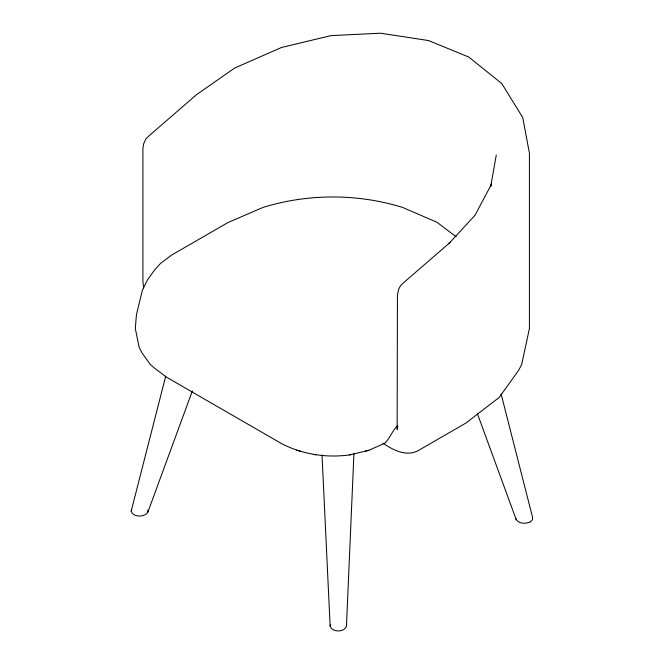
<?xml version="1.0" encoding="UTF-8"?>
<svg xmlns="http://www.w3.org/2000/svg" width="664" height="664" viewBox="0 0 664 664"><rect width="100%" height="100%" fill="white"/><g stroke="black" fill="none" stroke-linecap="round" stroke-linejoin="round"><path stroke-width="1" d="M322.032 455.089L330.132 626.061C332.124 632.526 344.691 632.634 346.467 625.911L353.929 453.678M330.132 626.061L330.357 624.799M496.274 155.094L490.679 186.559L491.592 184.011L475.034 215.236L448.789 243.705L450.175 242.393L403.687 282.632L400.517 285.719L398.558 289.462L397.429 295.14L397.147 429.525L397.753 426.554M192.361 390.955L147.715 512.533C144.013 517.364 133.223 517.497 131.19 511.156L165.709 376.156M131.19 511.156L131.505 509.944M147.715 512.533L147.781 510.06M397.728 425.441C392.441 430.513 390.092 437.825 385.012 443.054L384.132 443.212M477.482 413.904L516.219 519.663C519.289 524.004 525.996 523.954 530.387 521.796M530.304 521.879L532.495 519.779L532.561 517.364L501.112 393.943M365.457 451.122L368.877 450.292L384.323 443.452M456.176 236.757L436.829 222.199L402.384 207.342C357.249 193.514 308.37 193.514 263.234 207.342L227.926 222.581L171.594 255.101L160.563 263.409L154.637 269.924L147.433 279.976L142.37 290.251L136.435 314.703L135.307 328.539L139.183 347.504L142.37 353.456L150.097 364.237L154.637 368.254L166.49 377.169L281.295 443.452C302.186 454.392 326.406 458.102 349.712 454.89L351.48 454.45M349.712 454.89L368.877 450.292M296.733 450.292L300.153 451.122M314.138 454.45L315.906 454.89M382.846 443.112C393.038 450.018 406.484 457.214 418.586 450.391L465.937 423.051L499.253 397.379L518.451 370.612L521.638 364.661L529.424 328.539L529.424 153.251L522.726 117.503L501.743 83.49L468.718 57.021L428.529 40.562L380.472 33.2L330.996 35.632L281.486 47.476L234.674 68.043L196.66 94.57L149.168 135.688L145.989 138.768L143.714 143.623L142.909 148.188L142.909 281.528L143.607 288.076M515.961 518.426L516.219 519.663"/></g></svg>
